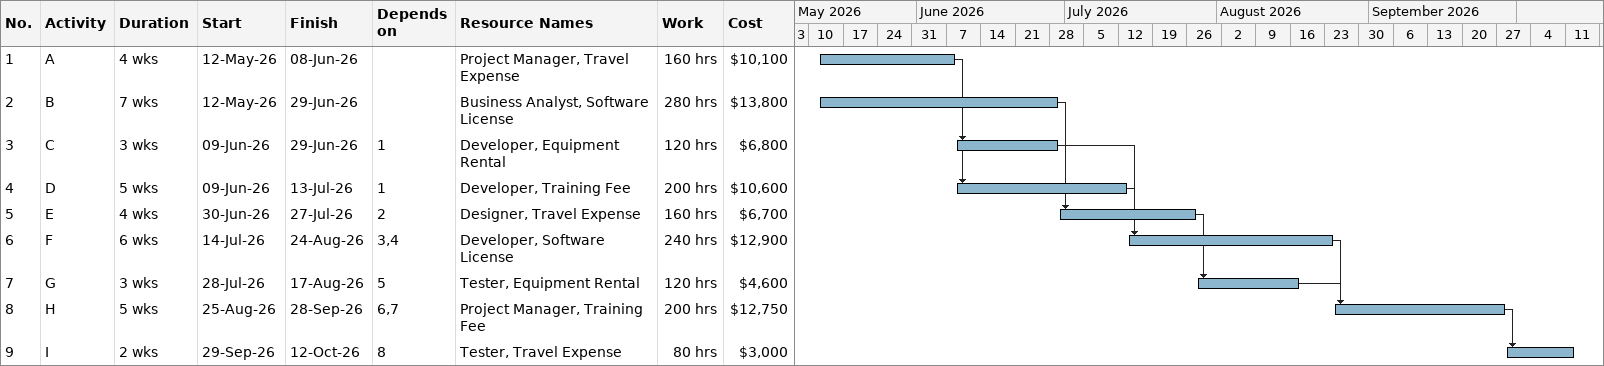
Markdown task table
| ID | Task | Duration | Start | Finish | Predecessors | Resources | Work (h) | Cost ($) |
|---|---|---|---|---|---|---|---|---|
| 1 | A | 4w | 2026-05-12 | 2026-06-08 |  | Project Manager, Travel Expense | 160 | 10100 |
| 2 | B | 7w | 2026-05-12 | 2026-06-29 |  | Business Analyst, Software License | 280 | 13800 |
| 3 | C | 3w | 2026-06-09 | 2026-06-29 | 1 | Developer, Equipment Rental | 120 | 6800 |
| 4 | D | 5w | 2026-06-09 | 2026-07-13 | 1 | Developer, Training Fee | 200 | 10600 |
| 5 | E | 4w | 2026-06-30 | 2026-07-27 | 2 | Designer, Travel Expense | 160 | 6700 |
| 6 | F | 6w | 2026-07-14 | 2026-08-24 | 3, 4 | Developer, Software License | 240 | 12900 |
| 7 | G | 3w | 2026-07-28 | 2026-08-17 | 5 | Tester, Equipment Rental | 120 | 4600 |
| 8 | H | 5w | 2026-08-25 | 2026-09-28 | 6, 7 | Project Manager, Training Fee | 200 | 12750 |
| 9 | I | 2w | 2026-09-29 | 2026-10-12 | 8 | Tester, Travel Expense | 80 | 3000 |
